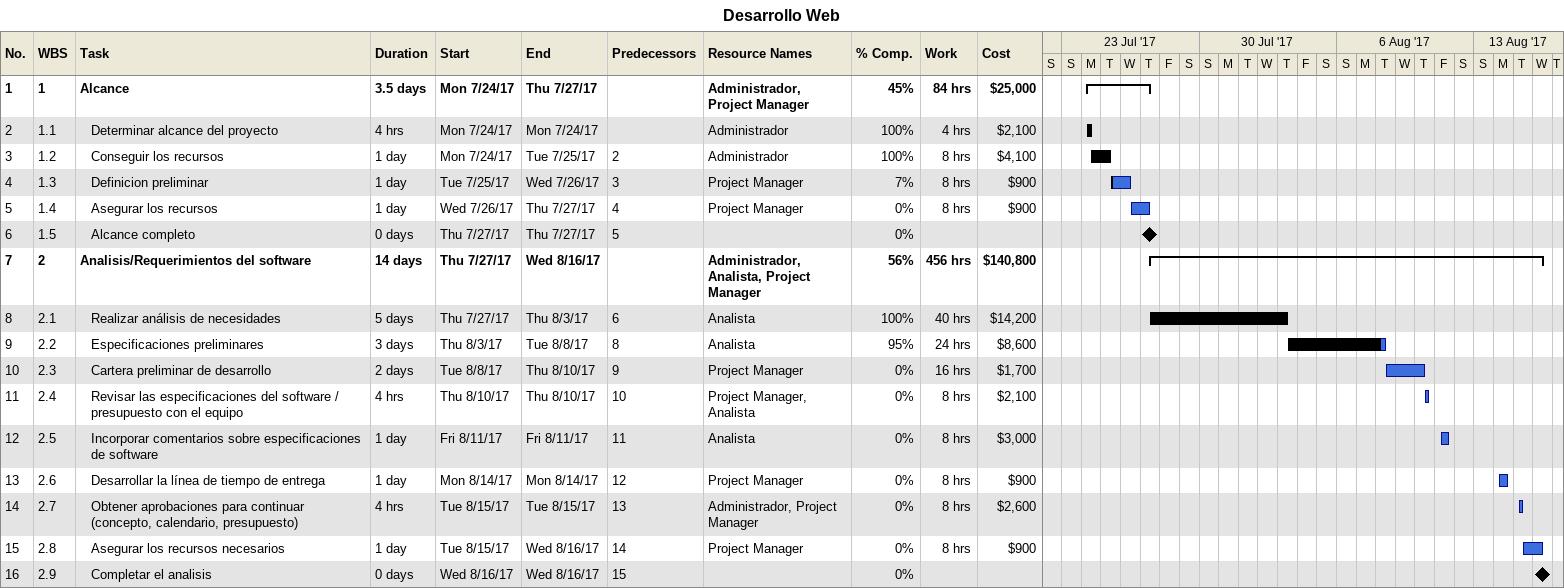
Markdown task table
Desarrollo Web

| ID | WBS | Task | Duration | Start | Finish | Predecessors | Resources | % complete | Work (h) | Cost ($) |
|---|---|---|---|---|---|---|---|---|---|---|
| 1 | 1 | **Alcance** | 3.5d | 2017-07-24 | 2017-07-27 |  | Administrador, Project Manager | 45 | 84 | 25000 |
| 2 | 1.1 | Determinar alcance del proyecto | 4h | 2017-07-24 | 2017-07-24 |  | Administrador | 100 | 4 | 2100 |
| 3 | 1.2 | Conseguir los recursos | 1d | 2017-07-24 | 2017-07-25 | 2 | Administrador | 100 | 8 | 4100 |
| 4 | 1.3 | Definicion preliminar | 1d | 2017-07-25 | 2017-07-26 | 3 | Project Manager | 7 | 8 | 900 |
| 5 | 1.4 | Asegurar los recursos | 1d | 2017-07-26 | 2017-07-27 | 4 | Project Manager | 0 | 8 | 900 |
| 6 | 1.5 | Alcance completo | 0d | 2017-07-27 | 2017-07-27 | 5 |  | 0 |  |  |
| 7 | 2 | **Analisis/Requerimientos del software** | 14d | 2017-07-27 | 2017-08-16 |  | Administrador, Analista, Project Manager | 56 | 456 | 140800 |
| 8 | 2.1 | Realizar análisis de necesidades | 5d | 2017-07-27 | 2017-08-03 | 6 | Analista | 100 | 40 | 14200 |
| 9 | 2.2 | Especificaciones preliminares | 3d | 2017-08-03 | 2017-08-08 | 8 | Analista | 95 | 24 | 8600 |
| 10 | 2.3 | Cartera preliminar de desarrollo | 2d | 2017-08-08 | 2017-08-10 | 9 | Project Manager | 0 | 16 | 1700 |
| 11 | 2.4 | Revisar las especificaciones del software / presupuesto con el equipo | 4h | 2017-08-10 | 2017-08-10 | 10 | Project Manager, Analista | 0 | 8 | 2100 |
| 12 | 2.5 | Incorporar comentarios sobre especificaciones de software | 1d | 2017-08-11 | 2017-08-11 | 11 | Analista | 0 | 8 | 3000 |
| 13 | 2.6 | Desarrollar la línea de tiempo de entrega | 1d | 2017-08-14 | 2017-08-14 | 12 | Project Manager | 0 | 8 | 900 |
| 14 | 2.7 | Obtener aprobaciones para continuar (concepto, calendario, presupuesto) | 4h | 2017-08-15 | 2017-08-15 | 13 | Administrador, Project Manager | 0 | 8 | 2600 |
| 15 | 2.8 | Asegurar los recursos necesarios | 1d | 2017-08-15 | 2017-08-16 | 14 | Project Manager | 0 | 8 | 900 |
| 16 | 2.9 | Completar el analisis | 0d | 2017-08-16 | 2017-08-16 | 15 |  | 0 |  |  |
